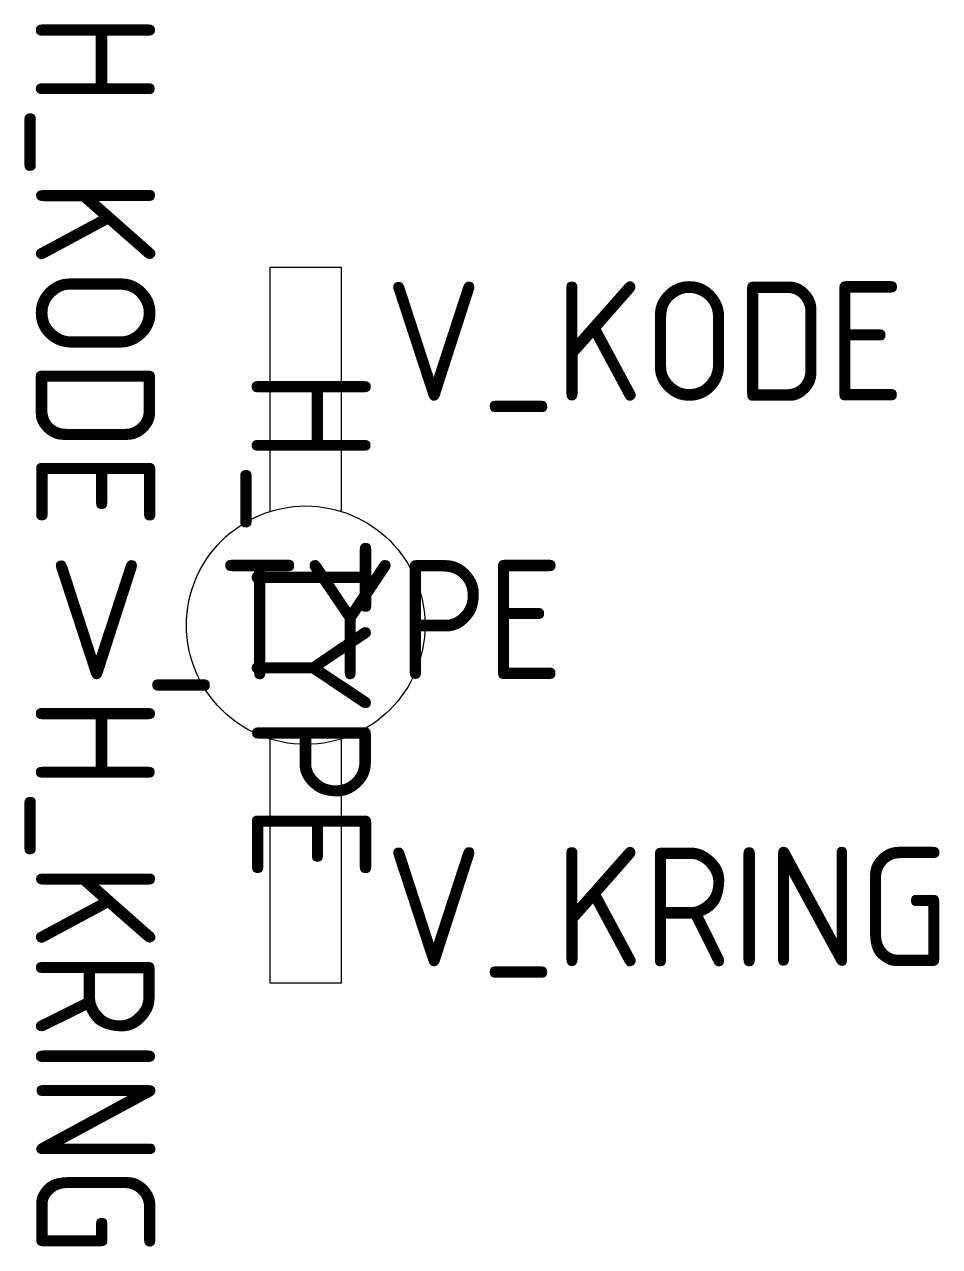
# Model space of a CAD drawing. Extents: x -5.9 to 13.3, y -13 to 12.6.
import ezdxf
from ezdxf.enums import TextEntityAlignment as Align

# ---------------------------------------------------------------- set-up
doc = ezdxf.new("R2010")
doc.units = 0
doc.layers.get('0').update_dxf_attribs({"linetype": 'CONTINUOUS'})
doc.styles.get("Standard").update_dxf_attribs({"font": 'iso8.shx'})

msp = doc.modelspace()

# ---------------------------------------------------------------- linework, layer by layer
for points in [[(0.75, 2.385), (0.75, 7.5), (-0.75, 7.5), (-0.75, 2.385)], [(-0.75, -2.385), (-0.75, -7.5), (0.75, -7.5), (0.75, -2.385)]]:
    msp.add_lwpolyline(points)
msp.add_circle((0, 0), 2.5)

# ---------------------------------------------------------------- texts
msp.add_attdef('H_KODE', text='XXX', height=2.5, rotation=270).set_placement((-5.659, 2.035), align=Align.RIGHT)
for tag, p in [('V_KODE', (1.674, 4.707)), ('V_KRING', (1.674, -7.155))]:
    msp.add_attdef(tag, p, 'XXX', height=2.5)
msp.add_attdef('H_TYPE', text='XXX', height=2.5, rotation=270).set_placement((0, 0), align=Align.MIDDLE)
msp.add_attdef('V_TYPE', text='XXX', height=2.5).set_placement((0, 0), align=Align.MIDDLE)
msp.add_attdef('H_KRING', (-5.659, -1.495), 'XXX', height=2.5, rotation=270)

doc.saveas('drawing.dxf')
